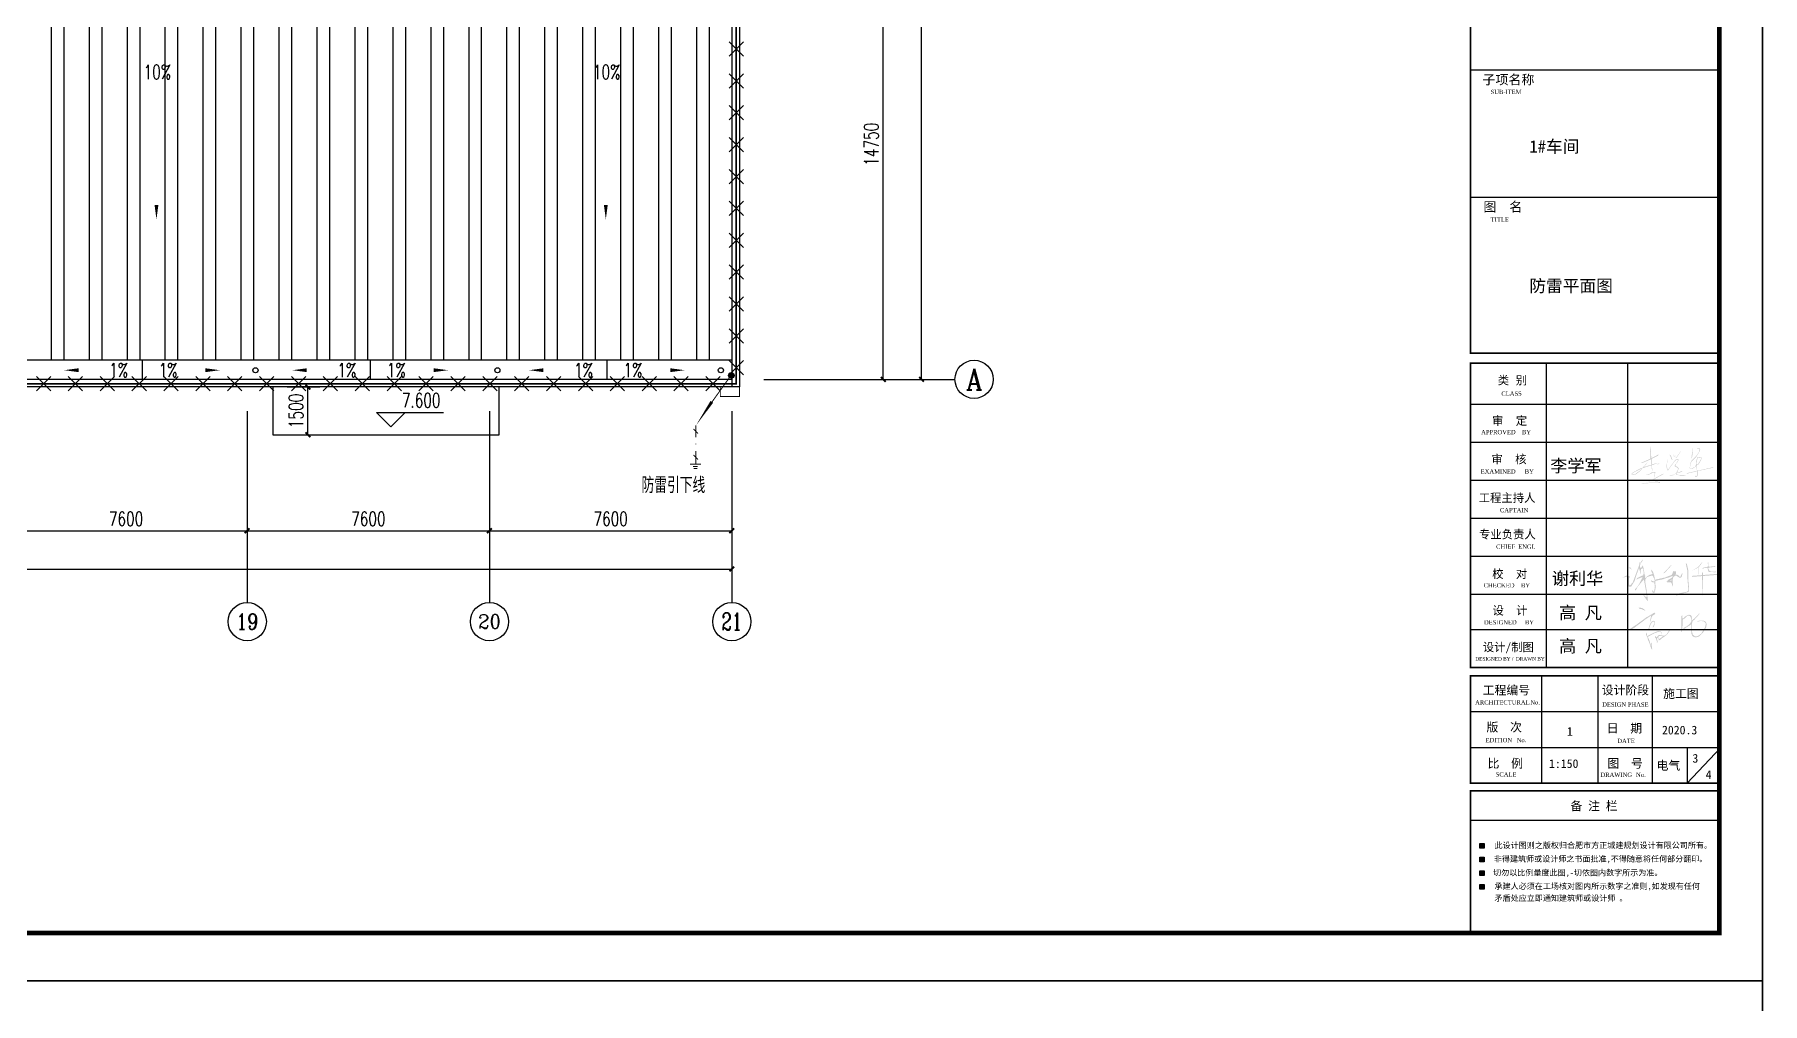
# Model space of a CAD drawing. Extents: x 54907 to 703237, y -798661 to -546661.
# Drawn here: x 201410 to 255607, y -736374 to -705978 of the extents above; entities that cross this region are included whole.
import ezdxf
from ezdxf.enums import TextEntityAlignment as Align

# ---------------------------------------------------------------- set-up
doc = ezdxf.new("R2010")
doc.units = 0
doc.header["$LTSCALE"] = 1000
doc.header["$MEASUREMENT"] = 0
for name, color, linetype in [('1', 140, 'Continuous'), ('AXIS', 3, 'Continuous'), ('AXIS_TEXT', 7, 'Continuous'), ('DIM_ELEV', 3, 'Continuous'), ('DIM_SYMB', 3, 'Continuous'), ('HATCH', 254, 'Continuous'), ('LGT1', 7, 'Continuous'), ('LWIRE', 4, 'Continuous'), ('PUB_DIM', 3, 'Continuous'), ('PUB_TEXT', 7, 'Continuous'), ('PUB_TITLE', 4, 'Continuous'), ('TEXT', 7, 'Continuous'), ('WIRE-避雷', 4, 'Continuous'), ('干线', 1, 'Continuous')]:
    doc.layers.add(name, color=color, linetype=linetype)
doc.layers.add('yichutu', color=7, linetype='Continuous', true_color=0xffffff, plot=False)
doc.styles.add('_HZTXT', font='txt.shx', dxfattribs={"width": 0.8, "bigfont": 'hztxt.shx'})
doc.styles.add('_TCH_AXIS', font='COMPLEX', dxfattribs={"bigfont": 'GBCBIG'})
doc.styles.add('_TCH_DIM', font='SIMPLEX', dxfattribs={"bigfont": 'GBCBIG'})
doc.styles.add('_TCH_DIM_T3', font='SIMPLEX', dxfattribs={"width": 0.705882, "bigfont": 'GBCBIG'})
doc.styles.add('COMPLEX', font='COMPLEX')
doc.styles.add('GHF', font='times.ttf')
doc.styles.add('STYLE1', font='simhei.ttf', dxfattribs={"width": 0.8})
doc.styles.add('仿宋', font='')
doc.styles.get('仿宋').set_extended_font_data('NSimSun')
doc.dimstyles.new('_TCH_ARCH&&150', dxfattribs={"dimtxt": 446.25, "dimasz": 150, "dimexe": 375, "dimexo": 450, "dimgap": 150, "dimtad": 1, "dimdec": 0, "dimzin": 0, "dimdsep": 46, "dimtxsty": '_TCH_DIM_T3', "dimblk": 'ARCHTICK', "dimcen": 0.09, "dimclrt": 7, "dimazin": 2, "dimtfac": 1, "dimtdec": 0, "dimtix": 1, "dimtmove": 2, "dimatfit": 3, "dimldrblk": 'ARCHTICK', "dimfxl": 0, "dimtolj": 1, "dimtzin": 0, "dimarcsym": 0})

# ---------------------------------------------------------------- blocks, each defined once
blk = doc.blocks.new('$TelecSys$00000009')
for p, q in [((-0.5, 0.5), (0.5, -0.5)), ((0.5, 0.5), (-0.5, -0.5))]:
    blk.add_line(p, q)
blk = doc.blocks.new('*X77')
at = {"color": 0, "linetype": 'Continuous'}
for p, q in [((192.59, 446.72), (193.87, 448.01)), ((192.65, 446.36), (194.23, 447.94)), ((192.69, 447.24), (193.35, 447.91)), ((192.79, 446.07), (194.52, 447.8)), ((192.98, 445.84), (194.75, 447.61)), ((193.23, 445.66), (194.93, 447.37)), ((193.53, 445.54), (195.05, 447.06)), ((193.92, 445.51), (195.08, 446.67)), ((194.61, 445.77), (194.82, 445.99))]:
    blk.add_line(p, q, dxfattribs=at)
blk = doc.blocks.new('YIN')
at = {"color": 1, "linetype": 'Continuous'}
blk.add_circle((0, 0.08), 0.875, dxfattribs=at)
at = {"layer": 'LGT1', "color": 1, "linetype": 'Continuous', "const_width": 0.3}
for points in [[(-0.46, -0.38), (-6.95, -9.43)], [(-11.17, -15.63), (-11.17, -15.63), (-11.17, -19.36)], [(-11.88, -16.7), (-10.51, -18.13)], [(-11.17, -21.31), (-11.17, -21.52)], [(-11.88, -24.88), (-10.51, -26.31)], [(-11.17, -23.58), (-11.17, -27.85)], [(-12.96, -27.73), (-9.54, -27.73)], [(-12.08, -28.45), (-10.56, -28.45)], [(-11.82, -29.1), (-10.68, -29.1)]]:
    blk.add_lwpolyline(points, dxfattribs=at)
at = {"layer": 'LGT1', "color": 1, "linetype": 'Continuous'}
blk.add_lwpolyline([(-6.14, -8.19, 1, 0, 0), (-11.11, -15.59, 0, 0, 0)], format="xyseb", dxfattribs=at)
at = {"color": 1, "linetype": 'Continuous', "xscale": 0.7, "yscale": 0.7, "zscale": 0.7}
blk.add_blockref('*X77', (-135.69, -312.65), dxfattribs=at)
blk = doc.blocks.new('A$C62AC0C75')
at = {"color": 1, "linetype": 'Continuous', "xscale": 100, "yscale": 100, "zscale": 100}
blk.add_blockref('YIN', (2770, 3677), dxfattribs=at)
at = {"color": 1, "linetype": 'Continuous', "style": '_HZTXT', "width": 0.8}
blk.add_text('防雷引下线', height=500, dxfattribs=at).set_placement((-50, -8))
blk = doc.blocks.new('A$C60276FF9')
at = {"layer": '干线', "color": 3}
blk.add_blockref('A$C62AC0C75', (0, 0), dxfattribs=at)
blk = doc.blocks.new('*U83')
at = {"layer": 'PUB_TEXT', "style": 'STYLE1'}
blk.add_text('备 注 栏', height=180, dxfattribs=at).set_placement((503976, -819747))
blk = doc.blocks.new('yct-1337-420-200550-63000-150-2010.0')
at = {"layer": 'yichutu', "color": 7, "true_color": 0xffffff}
blk.add_lwpolyline([(0, 0), (0, 63000), (200550, 63000), (200550, 0)], close=True, dxfattribs=at)
blk = doc.blocks.new('_ArchTick')
at = {"color": 0, "linetype": 'ByBlock', "const_width": 0.4}
blk.add_lwpolyline([(-0.5, -0.5), (0.5, 0.5)], dxfattribs=at)
blk = doc.blocks.new('*D243')
at = {"layer": 'Defpoints', "color": 0}
for p in [(208880, -717035), (209985, -717035), (208880, -718535)]:
    blk.add_point(p, dxfattribs=at)
at = {"layer": 'PUB_DIM', "color": 0, "lineweight": -2}
for p, q in [((209330, -717035), (210360, -717035)), ((209985, -718535), (209985, -717035)), ((209330, -718535), (210360, -718535))]:
    blk.add_line(p, q, dxfattribs=at)
at = {"layer": 'PUB_DIM', "color": 0, "lineweight": -2, "xscale": 150, "yscale": 150, "zscale": 150}
for p, rotation in [((209985, -717035), 90), ((209985, -718535), 270)]:
    blk.add_blockref('_ArchTick', p, dxfattribs=dict(at, rotation=rotation))
at = {"layer": 'PUB_DIM', "color": 7, "insert": (209612, -717785), "char_height": 446.2, "attachment_point": 5, "rotation": 90, "style": '_TCH_DIM_T3'}
blk.add_mtext('\\A1;1500', dxfattribs=at)
blk = doc.blocks.new('*D250')
at = {"layer": 'AXIS', "color": 0, "lineweight": -2}
for p, q in [((224730, -702045), (228405, -702045)), ((228030, -716795), (228030, -702045)), ((224730, -716795), (228405, -716795))]:
    blk.add_line(p, q, dxfattribs=at)
at = {"layer": 'Defpoints', "color": 0}
for p in [(224280, -702045), (228030, -702045), (224280, -716795)]:
    blk.add_point(p, dxfattribs=at)
at = {"layer": 'AXIS', "color": 0, "lineweight": -2, "xscale": 150, "yscale": 150, "zscale": 150}
for p, rotation in [((228030, -702045), 90), ((228030, -716795), 270)]:
    blk.add_blockref('_ArchTick', p, dxfattribs=dict(at, rotation=rotation))
at = {"layer": 'AXIS', "color": 7, "insert": (227657, -709420), "char_height": 446.2, "attachment_point": 5, "rotation": 90, "style": '_TCH_DIM_T3'}
blk.add_mtext('\\A1;14750', dxfattribs=at)
blk = doc.blocks.new('*D252')
at = {"layer": 'AXIS', "color": 0, "lineweight": -2}
for p, q in [((224730, -687295), (229605, -687295)), ((229230, -716795), (229230, -687295)), ((224730, -716795), (229605, -716795))]:
    blk.add_line(p, q, dxfattribs=at)
at = {"layer": 'Defpoints', "color": 0}
for p in [(224280, -687295), (229230, -687295), (224280, -716795)]:
    blk.add_point(p, dxfattribs=at)
at = {"layer": 'AXIS', "color": 0, "lineweight": -2, "xscale": 150, "yscale": 150, "zscale": 150}
for p, rotation in [((229230, -687295), 90), ((229230, -716795), 270)]:
    blk.add_blockref('_ArchTick', p, dxfattribs=dict(at, rotation=rotation))
at = {"layer": 'AXIS', "color": 7, "insert": (228857, -702045), "char_height": 446.2, "attachment_point": 5, "rotation": 90, "style": '_TCH_DIM_T3'}
blk.add_mtext('\\A1;29500', dxfattribs=at)
blk = doc.blocks.new('*D294')
at = {"layer": 'AXIS', "color": 0, "lineweight": -2}
for p, q in [((200480, -718245), (200480, -721920)), ((208080, -718245), (208080, -721920)), ((200480, -721545), (208080, -721545))]:
    blk.add_line(p, q, dxfattribs=at)
at = {"layer": 'Defpoints', "color": 0}
for p in [(200480, -717795), (208080, -717795), (208080, -721545)]:
    blk.add_point(p, dxfattribs=at)
at = {"layer": 'AXIS', "color": 0, "lineweight": -2, "xscale": 150, "yscale": 150, "zscale": 150, "rotation": 180}
blk.add_blockref('_ArchTick', (200480, -721545), dxfattribs=at)
at = {"layer": 'AXIS', "color": 0, "lineweight": -2, "xscale": 150, "yscale": 150, "zscale": 150}
blk.add_blockref('_ArchTick', (208080, -721545), dxfattribs=at)
at = {"layer": 'AXIS', "color": 7, "insert": (204280, -721172), "char_height": 446.2, "attachment_point": 5, "style": '_TCH_DIM_T3'}
blk.add_mtext('\\A1;7600', dxfattribs=at)
blk = doc.blocks.new('*D295')
at = {"layer": 'AXIS', "color": 0, "lineweight": -2}
for p, q in [((208080, -718245), (208080, -721920)), ((215680, -718245), (215680, -721920)), ((208080, -721545), (215680, -721545))]:
    blk.add_line(p, q, dxfattribs=at)
at = {"layer": 'Defpoints', "color": 0}
for p in [(208080, -717795), (215680, -717795), (215680, -721545)]:
    blk.add_point(p, dxfattribs=at)
at = {"layer": 'AXIS', "color": 0, "lineweight": -2, "xscale": 150, "yscale": 150, "zscale": 150, "rotation": 180}
blk.add_blockref('_ArchTick', (208080, -721545), dxfattribs=at)
at = {"layer": 'AXIS', "color": 0, "lineweight": -2, "xscale": 150, "yscale": 150, "zscale": 150}
blk.add_blockref('_ArchTick', (215680, -721545), dxfattribs=at)
at = {"layer": 'AXIS', "color": 7, "insert": (211880, -721172), "char_height": 446.2, "attachment_point": 5, "style": '_TCH_DIM_T3'}
blk.add_mtext('\\A1;7600', dxfattribs=at)
blk = doc.blocks.new('*D296')
at = {"layer": 'AXIS', "color": 0, "lineweight": -2}
for p, q in [((215680, -718245), (215680, -721920)), ((223280, -718245), (223280, -721920)), ((215680, -721545), (223280, -721545))]:
    blk.add_line(p, q, dxfattribs=at)
at = {"layer": 'Defpoints', "color": 0}
for p in [(215680, -717795), (223280, -717795), (223280, -721545)]:
    blk.add_point(p, dxfattribs=at)
at = {"layer": 'AXIS', "color": 0, "lineweight": -2, "xscale": 150, "yscale": 150, "zscale": 150, "rotation": 180}
blk.add_blockref('_ArchTick', (215680, -721545), dxfattribs=at)
at = {"layer": 'AXIS', "color": 0, "lineweight": -2, "xscale": 150, "yscale": 150, "zscale": 150}
blk.add_blockref('_ArchTick', (223280, -721545), dxfattribs=at)
at = {"layer": 'AXIS', "color": 7, "insert": (219480, -721172), "char_height": 446.2, "attachment_point": 5, "style": '_TCH_DIM_T3'}
blk.add_mtext('\\A1;7600', dxfattribs=at)
blk = doc.blocks.new('*D297')
at = {"layer": 'AXIS', "color": 0, "lineweight": -2}
for p, q in [((71280, -718245), (71280, -723120)), ((223280, -718245), (223280, -723120)), ((71280, -722745), (223280, -722745))]:
    blk.add_line(p, q, dxfattribs=at)
at = {"layer": 'Defpoints', "color": 0}
for p in [(71280, -717795), (223280, -717795), (223280, -722745)]:
    blk.add_point(p, dxfattribs=at)
at = {"layer": 'AXIS', "color": 0, "lineweight": -2, "xscale": 150, "yscale": 150, "zscale": 150, "rotation": 180}
blk.add_blockref('_ArchTick', (71280, -722745), dxfattribs=at)
at = {"layer": 'AXIS', "color": 0, "lineweight": -2, "xscale": 150, "yscale": 150, "zscale": 150}
blk.add_blockref('_ArchTick', (223280, -722745), dxfattribs=at)
at = {"layer": 'AXIS', "color": 7, "insert": (147280, -722372), "char_height": 446.2, "attachment_point": 5, "style": '_TCH_DIM_T3'}
blk.add_mtext('\\A1;152000', dxfattribs=at)
blk = doc.blocks.new('_AXISO')
blk.add_circle((0, 0), 0.5)
at = {"layer": 'AXIS_TEXT', "style": 'COMPLEX', "width": 1.041667}
blk.add_attdef('A', text='', height=0.56, dxfattribs=at).set_placement((-0.25, -0.28), (0.25, -0.28), align=Align.FIT)

msp = doc.modelspace()

# ---------------------------------------------------------------- hatches: boundary and pattern name
h = msp.add_hatch()
h.set_pattern_fill('ANSI32', color=146, scale=250, angle=45, style=0)
h.set_pattern_definition([(90, (-155248.3, -610043.7), (-1190.625, 1e-13), []), (90, (-154851.4, -609646.8), (-1190.625, 1e-13), [])])
h.paths.add_polyline_path([(215680.3, -716194.7), (223280.3, -716194.7), (223280.3, -702144.7), (215680.3, -702144.7)])
h.paths.add_polyline_path([(208080.3, -716194.7), (215680.3, -716194.7), (215680.3, -702144.7), (208080.3, -702144.7)])
h.paths.add_polyline_path([(200480.3, -716194.7), (208080.3, -716194.7), (208080.3, -702144.7), (200480.3, -702144.7)])
h.paths.add_polyline_path([(170080.3, -716194.7), (177680.3, -716194.7), (177680.3, -702144.7), (170080.3, -702144.7)])
h.paths.add_polyline_path([(162480.3, -716194.7), (170080.3, -716194.7), (170080.3, -702144.7), (162480.3, -702144.7)])
h.paths.add_polyline_path([(154880.3, -716194.7), (162480.3, -716194.7), (162480.3, -702144.7), (154880.3, -702144.7)])
h.paths.add_polyline_path([(147280.3, -716194.7), (154880.3, -716194.7), (154880.3, -702144.7), (147280.3, -702144.7)])
h.paths.add_polyline_path([(139680.3, -716194.7), (147280.3, -716194.7), (147280.3, -702144.7), (139680.3, -702144.7)])
h.paths.add_polyline_path([(132080.3, -716194.7), (139680.3, -716194.7), (139680.3, -702144.7), (132080.3, -702144.7)])
h.paths.add_polyline_path([(124480.3, -716194.7), (132080.3, -716194.7), (132080.3, -702144.7), (124480.3, -702144.7)])
h.paths.add_polyline_path([(116880.3, -716194.7), (124480.3, -716194.7), (124480.3, -702144.7), (116880.3, -702144.7)])
h.paths.add_polyline_path([(109280.3, -716194.7), (116880.3, -716194.7), (116880.3, -702144.7), (109280.3, -702144.7)])
h.paths.add_polyline_path([(101680.3, -716194.7), (109280.3, -716194.7), (109280.3, -702144.7), (101680.3, -702144.7)])
h.paths.add_polyline_path([(94080.3, -716194.7), (101680.3, -716194.7), (101680.3, -702144.7), (94080.3, -702144.7)])
h.paths.add_polyline_path([(86480.3, -716194.7), (94080.3, -716194.7), (94080.3, -702144.7), (86480.3, -702144.7)])
h.paths.add_polyline_path([(78880.3, -716194.7), (86480.3, -716194.7), (86480.3, -702144.7), (78880.3, -702144.7)])
h.paths.add_polyline_path([(185160.3, -716194.7), (185160.3, -702144.7), (177680.3, -702144.7), (177680.3, -716194.7)])
h.paths.add_polyline_path([(185400.3, -716194.7), (185400.3, -702184.7), (192880.3, -702184.7), (192880.3, -702144.7), (185280.3, -702144.7), (185280.3, -716194.7)])
h.paths.add_polyline_path([(192880.3, -702184.7), (200360.3, -702184.7), (200360.3, -716194.7), (200480.3, -716194.7), (200480.3, -702144.7), (192880.3, -702144.7)])
for points in [[(246738.2, -731497.8), (246882.3, -731497.8), (246882.3, -731353.8), (246738.2, -731353.8)], [(246738.2, -731926.7), (246882.3, -731926.7), (246882.3, -731782.8), (246738.2, -731782.8)], [(246738.2, -732355.7), (246882.3, -732355.7), (246882.3, -732211.7), (246738.2, -732211.7)], [(246738.2, -732784.6), (246882.3, -732784.6), (246882.3, -732640.7), (246738.2, -732640.7)]]:
    msp.add_hatch(color=256).paths.add_polyline_path(points)
at = {"layer": 'HATCH'}
h = msp.add_hatch(color=256, dxfattribs=at)
h.paths.add_polyline_path([(253188.2, -719816.7), (253183.9, -719819.7), (252950, -719815.7), (252867.3, -719813.2), (252753.4, -719809.4), (252731.8, -719806.5), (252752.3, -719798.5), (252907.1, -719755.3), (252910.5, -719784.3), (252929.3, -719796.3), (253049, -719802.7), (253100.7, -719804.3), (253132.7, -719807.4), (253150.6, -719807.1), (253165.3, -719810.2), (253184.3, -719812.5)], flags=16)
h.paths.add_polyline_path([(253564.9, -719465.6), (253549.9, -719474.7), (253541.8, -719455.6), (253557.9, -719317.4), (253572.9, -719264.3), (253602, -719244.3), (253638.1, -719249.3), (253681.2, -719262.3), (253679.2, -719300.4), (253637.1, -719373.5), (253590, -719442.6)], flags=16)
h.paths.add_polyline_path([(253590.3, -718961.5), (253563.5, -718962), (253553.1, -718973.6), (253549.4, -718971.1), (253553.7, -718953.4), (253567.1, -718944.8), (253592.2, -718947.3), (253639.3, -718958.9), (253653.4, -718987), (253653.4, -719005.4), (253647.3, -719035.3), (253635.1, -719058.6), (253512.5, -719251.1), (253432.2, -719323), (253393.9, -719362.5), (253367.5, -719399.6), (253356.7, -719443.9), (253345.9, -719484.7), (253338.7, -719535), (253333.9, -719578.1), (253345.9, -719587.7), (253399.9, -719581.7), (253449, -719562.5), (253487.4, -719541), (253512.5, -719501.4), (253523.3, -719465.5), (253535.3, -719428.4), (253537.7, -719387.7), (253537.7, -719339.7), (253552.1, -719275.1), (253573.7, -719236.7), (253618, -719227.2), (253701.9, -719251.1), (253694, -719279), (253674.3, -719343.3), (253630, -719418.8), (253597.6, -719463.1), (253552.1, -719489.5), (253556.9, -719629.6), (253566.5, -719663.1), (254063.8, -719548.8), (254042, -719570.6), (253571.8, -719673.3), (253575.4, -719716.7), (253575.4, -719750.6), (253575.4, -719791.6), (253565.7, -719825.5), (253547.6, -719854.5), (253484.7, -719844.8), (253506.5, -719819.4), (253521.5, -719832.3), (253553.6, -719813.4), (253552.4, -719733.7), (253557.2, -719678.1), (253218.8, -719759), (253235.7, -719739.7), (253360.2, -719709.5), (253501.6, -719675.7), (253554.8, -719661.2), (253547.6, -719616.5), (253536.5, -719548.1), (253541.5, -719506.6), (253528.2, -719496.9), (253519.3, -719521), (253467.3, -719566.8), (253413.7, -719592.4), (253385.7, -719598.6), (253342.2, -719597.9), (253327.5, -719586.2), (253328.2, -719549.7), (253343.8, -719437.2), (253364, -719374.3), (253389.6, -719335.5), (253505.6, -719227.4), (253549, -719169.3), (253600.2, -719094.5), (253624.8, -719043.3), (253632.7, -719006.8), (253629.8, -718989.1), (253611, -718969.4)])
h.paths.add_polyline_path([(253426.6, -718973.4), (253412, -718948.8), (253417.1, -719012.4), (253412, -719086.2), (253391.6, -719159.9), (253386.6, -719208.3), (253373.8, -719276.9), (253373.8, -719292.2), (253401.8, -719218.4), (253424.7, -719096.4)], flags=17)
h.paths.add_polyline_path([(252201.1, -719927.8), (252192.5, -719933.7), (251962.9, -720049.5), (252066.2, -720038.9), (252129.4, -720040.2), (252284.6, -720040.2), (252355.7, -720035), (252380.7, -720035), (252339.3, -720021.2), (252293.2, -720011.3), (252247.8, -719997.5), (252224.8, -719979.8), (252209.6, -719955.4)], flags=16)
h.paths.add_polyline_path([(252029.7, -719782.2), (251958.7, -719781.1), (252076.6, -719758.7), (252119.7, -719723.2), (252156.4, -719708.1), (252210.9, -719697.9), (252247.6, -719699.2), (252246.4, -719735.9), (252228.6, -719785.3), (252221, -719829.6), (252208.4, -719880.2), (252209.6, -719908.1), (252499.7, -719749.8), (252502.2, -719768.8), (252214.7, -719923.3), (252214.5, -719938.4), (252228.3, -719977.4), (252273.9, -719994.5), (252335.7, -720011.6), (252374.8, -720011.6), (252394.3, -720021.3), (252397.6, -720029.5), (252397.6, -720043.3), (252286.1, -720049.8), (252209.6, -720051.4), (252120.1, -720051.4), (252043.6, -720049.8), (251990.7, -720056.3), (251919, -720059.5), (251836, -720068.5), (251815.7, -720068.5), (251815.7, -720057.9), (251870.2, -720052.2), (251912.5, -720050.6), (251956.5, -720045.7), (252015.9, -720018.9), (252200.6, -719915.6), (252204.7, -719832.7), (252224.2, -719768.4), (252224.2, -719727.7), (252203.1, -719713.9), (252177.8, -719722), (252141.2, -719736.7), (252112.7, -719757), (252067.2, -719774.1)])
h.paths.add_polyline_path([(252333.1, -719420.9), (252319.9, -719422.7), (252189.8, -719470.8), (251967.6, -719540.1), (251779.4, -719609.4), (251603.9, -719698.5), (251504.9, -719764.9), (251553, -719781.9), (251629.4, -719759.3), (251697.3, -719704.1), (251745.4, -719671.6), (251811.9, -719605.1), (251988.8, -719410), (251993.8, -719414.6), (251928, -719496.1), (251827.5, -719606.6), (251796.4, -719646.2), (251708.6, -719722.5), (251628, -719779.1), (251564.3, -719793.2), (251524.7, -719789), (251497.8, -719769.2), (251516.2, -719733.8), (251695.9, -719630.6), (251823.3, -719572.6), (251896.8, -719545.8), (252181.4, -719452.3), (252281.9, -719425), (252325.6, -719415), (252347.5, -719415), (252371.1, -719420.2), (252372.6, -719426.7), (252334.6, -719459.9), (252321.8, -719473.3), (252303.7, -719486.2), (252316.8, -719470.4), (252348.6, -719441.2), (252362.4, -719426.4)])
h.paths.add_polyline_path([(251835.9, -719420.2), (251785.7, -719420.7), (252094.4, -719283.6), (252077.2, -718857.6), (252104.2, -719019.2), (252121.3, -719268.9), (252356.5, -719146.5), (252329.6, -719188.1), (252131.1, -719288.5), (252153.2, -719689.9), (252133.6, -719587.1), (252118.9, -719418.2), (252104.2, -719305.6)])
h.paths.add_polyline_path([(252628.1, -719350.7), (252657.6, -719289.1), (252613.9, -719356), (252609.8, -719425.7), (252596.1, -719514.6), (252607, -719589.7), (252633, -719655.3), (252663.1, -719640.3), (252680.9, -719606.1), (252708.2, -719559.7), (252782.1, -719464), (252860, -719358.8), (252892.9, -719328.7), (252927.1, -719313.7), (252957.2, -719315), (252951.7, -719354.7), (252924.3, -719394.3), (252897, -719436.7), (252869.6, -719474.9), (252850.5, -719514.6), (252861.4, -719531), (252927.1, -719558.3), (252954.4, -719587), (252955.8, -719623.9), (252938, -719655.3), (252923, -719690.9), (252901.1, -719741.4), (252884.7, -719753.7), (252693.2, -719812.5), (253191.8, -719829), (253193.1, -719806.8), (253152.5, -719800.2), (253092.6, -719796.1), (252990, -719793.4), (252944.8, -719787.9), (252929.4, -719786), (252917.5, -719746.9), (252947.6, -719726.4), (252979, -719726.4), (253052.9, -719703.2), (253085.7, -719686.8), (253092.6, -719663.5), (253062.5, -719677.2), (253052.6, -719681.7), (253021.4, -719697.7), (252988.6, -719703.2), (252957.2, -719714.1), (252927.1, -719720.9), (252966.7, -719630.7), (252979, -719581.5), (252961.3, -719559.7), (252927.1, -719533.7), (252873.7, -719513.2), (252900, -719444.8), (252957.2, -719373.8), (252969.5, -719331.4), (252969.5, -719295.9), (252931.2, -719295.9), (252872.4, -719320.5), (252793, -719428.5), (252716.4, -719526.9), (252677, -719589), (252652.4, -719625.8), (252638.3, -719632), (252630.6, -719614.4), (252611.1, -719537.2), (252611.9, -719450.2), (252623.4, -719380)])
h.paths.add_polyline_path([(253031.4, -719072.2), (253035.8, -719023.3), (253003.2, -719108), (252960.8, -719167.7), (252910.8, -719228.6), (252868.4, -719269.8), (252915.1, -719244.9), (252979.3, -719162.3)])
h.paths.add_polyline_path([(252823.8, -719207.9), (252816.4, -719160.6), (252827.1, -719181.9), (252832.8, -719193.1), (252843.4, -719199.2), (252861.9, -719191.6), (252878.2, -719186.2), (252873.8, -719210.1), (252853.2, -719210.1)])
h.paths.add_polyline_path([(252738.5, -719192.7), (252687.8, -719150.3), (252743.6, -719268.5), (252774.1, -719329.6), (252777.4, -719304.3)])
h = msp.add_hatch(color=256, dxfattribs=at)
h.paths.add_polyline_path([(252751.9, -723126.8), (252754.6, -723066.8), (252710.6, -723108.2)], flags=16)
h.paths.add_polyline_path([(253732, -722837.6), (253712.7, -722864.7), (253712.2, -722936), (253399, -722960.8), (253393.2, -722991.6), (253477.9, -722985.8), (253655.1, -722971.1), (253711.9, -722966.6), (253706.9, -723632.1), (253718.5, -723555.1), (253731.9, -723245.5), (253737.7, -723060.8), (253739.8, -722964.4), (253859, -722955.1), (254226.6, -722926.2), (254222.7, -722895.4), (253739.4, -722933.8), (253739, -722896.1), (253739, -722863.4)])
h.paths.add_polyline_path([(253711, -722736.7), (253742.7, -722708.8), (253846.4, -722683.3), (253894.1, -722666.3), (253894.1, -722577.9), (253890.7, -722547.3), (253909.4, -722525.2), (253909.4, -722557.5), (253911.1, -722635.7), (253921.3, -722676.5), (254135.7, -722649.3), (254127.1, -722674.8), (253917.9, -722702), (253909.4, -722725.8), (253929.8, -722780.2), (253984.2, -722826.1), (254040.4, -722826.1), (254137.4, -722822.7), (254154.4, -722831.2), (254127.1, -722851.6), (254055.7, -722843.1), (254003, -722836.3), (253924.7, -722836.3), (253900.9, -722785.3), (253880.5, -722707.1), (253857.3, -722706.9), (253770.5, -722718.3), (253747.8, -722729.7)])
h.paths.add_polyline_path([(253697.5, -722575.3), (253721.4, -722520.1), (253587, -722681.5), (253481.9, -722745.4), (253416.8, -722784.9), (253584.8, -722701), (253593.5, -722803.8), (253592.4, -722880.7), (253591.9, -722919.7), (253605.4, -722910), (253598.9, -722699.9)])
h.paths.add_polyline_path([(253231.4, -722578.8), (253199.6, -722560.4), (253245.3, -722774.7), (253256.7, -723087.1), (253279.5, -723347), (253279.5, -723424.6), (253227, -723461.1), (253094.7, -723488.4), (252955.5, -723520.3), (252921.3, -723536.3), (252896.2, -723581.9), (252957.8, -723563.7), (253110.7, -723511.2), (253295.5, -723463.3), (253304.6, -723337.9), (253281.8, -723098.5), (253279.5, -722774.7), (253254.9, -722663.8)])
h.paths.add_polyline_path([(252745.8, -722639.4), (252745.8, -722618.5), (252495.3, -722880.4), (252545.4, -722861.8), (252694.5, -722696.5)], flags=17)
h.paths.add_polyline_path([(251360.6, -722985.9), (251208.9, -723014.1), (251280.6, -722986), (251336.8, -722952.3), (251397.2, -722957.9), (251443.6, -722983.2), (251419.7, -723045), (251416.9, -723094.1), (251416.9, -723150.3), (251416.9, -723210.6), (251435.1, -723256.9), (251466, -723249.9), (251541.9, -723158.7), (251745.6, -722609.8), (251734.4, -722542.4), (251737.2, -722505.9), (251744.2, -722549.4), (251752.6, -722583.1), (251843.9, -722451.1), (251848.2, -722475), (251825.7, -722519.9), (251776.5, -722573.3), (251769.5, -722632.2), (251770.9, -722702.4), (251797.6, -722709.4), (251836.9, -722657.5), (251856.6, -722626.6), (251874.9, -722710.8), (251894.5, -722814.7), (251905.8, -722886.3), (251911.4, -722931.2), (251933.9, -722956.5), (251917, -723004.2), (251932.5, -723028.1), (251974.6, -722987.4), (252074.3, -722924.2), (252130.5, -722914.4), (252161.5, -722897.6), (252117.9, -722804.9), (252117.9, -722755.8), (252165.7, -722816.1), (252217.6, -722963.5), (252223.3, -723025.3), (252237.3, -723080.1), (252555.2, -723009.5), (252760.2, -722930), (252792.1, -722864.6), (252809.7, -722811.6), (252894.6, -722818.7), (252894.6, -722905.2), (252857.5, -722912.3), (252938.8, -722926.4), (252993.6, -722965.3), (253023.6, -723004.2), (253094.3, -722855.8), (253094.3, -722915.8), (253080.2, -722970.6), (253051.9, -723016.5), (252991.8, -723013), (252949.4, -722983), (252910.5, -722956.5), (252869.8, -722956.5), (252818.6, -722991.8), (252797.4, -723034.2), (252792.1, -723108.4), (252795.6, -723194.9), (252797.4, -723239.2), (252800.9, -723304.5), (252770.8, -723228.5), (252763.8, -723203.8), (252732, -723161.4), (252666.6, -723163.1), (252633, -723163.1), (252587, -723152.5), (252613.5, -723133.1), (252664.8, -723073.1), (252712.5, -723048.3), (252765.5, -723020.1), (252809.7, -722970.6), (252754.9, -722970.6), (252684.2, -723007.7), (252571.1, -723034.2), (252482.7, -723069.5), (252355.4, -723092.5), (252293.6, -723108.4), (252249.4, -723119), (252242.3, -723177.3), (252242.3, -723221.4), (252260, -723267.4), (252260, -723300.9), (252249.4, -723369.8), (252239.6, -723433), (252214, -723498.8), (252155.9, -723476.1), (252159.2, -723392.8), (252180.4, -723445.8), (252210.5, -723458.1), (252231.7, -723302.7), (252226.4, -723239.1), (252217.5, -723202), (252215.8, -723161.4), (252184, -723161.4), (252153.9, -723157.8), (252141.5, -723150.8), (252123.1, -723140.2), (252116.8, -723117.2), (252122.1, -723089), (252146.8, -723119), (252173.4, -723126.1), (252217.5, -723133.1), (252228.2, -723117.2), (252221.1, -723080.1), (252208.7, -723051.9), (252192.5, -723014.9), (252169.8, -722961.8), (252146.8, -722951.2), (252077.9, -722965.3), (252021.3, -722986.5), (251978.9, -723004.2), (251952.4, -723046.6), (251934.2, -723075.6), (251930.3, -723147.6), (251973.1, -723404.1), (252017.8, -723757), (251975.2, -723714.4), (251847.3, -723526.1), (251952.8, -723631.5), (251981.9, -723595.6), (251896.7, -723122.6), (251878.8, -723077.8), (251802.5, -723169.7), (251686.2, -723309.8), (251649.9, -723389.4), (251609.6, -723420.8), (251605.1, -723375.9), (251672.4, -723313.1), (251750.9, -723196.6), (251818.2, -723057.6), (251856.3, -723017.2), (251827.2, -723006), (251741.9, -723035.2), (251665.6, -723071), (251652.2, -723077.8), (251676.9, -723032.9), (251762.1, -722988.1), (251818.9, -722958.2), (251867.5, -722943.3), (251885.5, -722862.6), (251869.8, -722793.1), (251863.1, -722750.5), (251845.1, -722721.3), (251795.8, -722752.7), (251784.5, -722817.7), (251795.8, -722882.7), (251777.8, -722898.4), (251773.3, -722860.3), (251759.9, -722802), (251744.2, -722741.5), (251730.7, -722723.6), (251661.2, -722918.6), (251596.1, -723122.6), (251519.8, -723248.1), (251490.7, -723297.5), (251398.7, -723293), (251389.7, -723221.2), (251394.2, -723113.6), (251385.2, -723010.5)])
h.paths.add_polyline_path([(251511, -722762.8), (251457.6, -722731.9), (251407, -722703.8), (251457.6, -722694)], flags=17)
h = msp.add_hatch(color=256, dxfattribs=at)
h.paths.add_polyline_path([(253151.2, -724270.7), (253142.4, -724278.3), (253119.9, -724290), (253101.9, -724291.8), (253091.1, -724274.7), (253091.1, -724236.1), (253096.5, -724210), (253085.7, -724193), (253062.3, -724232.5), (253058.7, -724266.6), (253061.4, -724307.1), (253062.3, -724365.5), (253062.3, -724416.7), (253058.1, -724504.8), (253062.3, -724619.1), (253059.5, -724678.3), (253055.2, -724720.6), (253076.6, -724722.7), (253079.2, -724675.5), (253096.2, -724565.5), (253100.4, -724513.3), (253100.4, -724458.3), (253103.2, -724370.8), (253104.6, -724334.2), (253123, -724315.8), (253172.4, -724293.3), (253209.1, -724252.4), (253244.3, -724218.5), (253293.7, -724205.8), (253341.7, -724225.6), (253368.5, -724291.9), (253372.8, -724359.6), (253372.8, -724394.8), (253334.7, -724452.6), (253300.8, -724490.7), (253228.8, -724542.9), (253147, -724586.6), (253121.6, -724619.1), (253149.8, -724626.1), (253204.8, -724588), (253264.1, -724551.4), (253331.9, -724510.5), (253375.6, -724473.8), (253381.2, -724545.7), (253377, -724647.3), (253374.2, -724703.7), (253379.8, -724774.2), (253401, -724836.3), (253439.1, -724868.7), (253502.6, -724891.3), (253615.5, -724865.9), (253673.4, -724809.5), (253722.8, -724757.3), (253753.9, -724722), (253801.8, -724645.9), (253841.4, -724576.8), (253854.1, -724504.8), (253851.2, -724444.2), (253816, -724384.9), (253755.3, -724363.8), (253710.1, -724361), (253615.5, -724366.6), (253571.8, -724387.8), (253552, -724408.9), (253607.1, -724386.4), (253684.7, -724375.1), (253779.3, -724392), (253824.4, -724439.9), (253825.8, -724499.2), (253800.4, -724583.8), (253753.9, -724664.2), (253712.9, -724727.7), (253691.8, -724765.7), (253642.4, -724806.6), (253580.3, -724846.1), (253537.9, -724861.6), (253480, -724851.8), (253423.6, -724801), (253398.2, -724723.4), (253394, -724637.4), (253401, -724521.7), (253396.8, -724466.7), (253401, -724437.1), (253412.3, -724401.9), (253423.2, -724367.9), (253474.4, -724338.4), (253509.7, -724284.8), (253567.6, -724236.9), (253626.8, -724155.1), (253629.7, -724118.4), (253611.3, -724148), (253577.4, -724196), (253528, -724236.9), (253498.4, -724270.7), (253465.9, -724301.7), (253434.9, -724321.5), (253410.9, -724341.2), (253388.3, -724359.6), (253388.3, -724328.5), (253392.5, -724282), (253389.7, -724238.3), (253368.5, -724200.2), (253338.9, -724183.3), (253289.5, -724181.8), (253244.3, -724201.6), (253196.4, -724228.4), (253168.7, -724243.8)])
h.paths.add_polyline_path([(252394.7, -724702.7), (252377.5, -724706.5), (252322.2, -724723.5), (252217.3, -724761.7), (252086.1, -724830.8), (252007.5, -724876.4), (252033, -724920.4), (252069.9, -725011), (252084, -725059.2), (252103.9, -725128.6), (252112.4, -725161.2), (252123.7, -725190.9), (252123.7, -725172.5), (252122.3, -725138.5), (252125.1, -725114.4), (252125.1, -725083.3), (252128, -725060.6), (252142.1, -725061), (252142.1, -725078.7), (252137.7, -725155.8), (252137.7, -725211), (252148.7, -725248.5), (252159.8, -725277.1), (252128.9, -725257.3), (252095.8, -725182.3), (252069.3, -725087.5), (252020.7, -724977.3), (251989.9, -724873.6), (251952.3, -724796.5), (251952.3, -724734.7), (251976.6, -724765.6), (251996.5, -724862.6), (252024.5, -724834), (252078.4, -724802.8), (252142.1, -724773), (252204.5, -724744.7), (252285.3, -724709.3), (252337.8, -724695.1), (252381.7, -724688.1), (252394.5, -724691), (252406.9, -724696.7), (252426.1, -724713.5), (252436.9, -724734.5), (252446.8, -724761), (252460.4, -724791.4), (252458.7, -724798.8), (252452.8, -724797.5), (252448.6, -724785.1), (252435.2, -724761.6), (252421.8, -724739.9), (252412.4, -724721.5), (252404.1, -724708.8)])
h.paths.add_polyline_path([(252339.7, -724868.8), (252332.3, -724888.9), (252352.3, -724904.7), (252359.7, -724922.7), (252360.8, -724943.8), (252402, -724916.4), (252451.7, -724886.8), (252476, -724865.7), (252462.3, -724844.5), (252423.1, -724842.4), (252379.8, -724842.4)], flags=16)
h.paths.add_polyline_path([(252320.6, -724853), (252291.2, -724887.4), (252258.3, -724867.7), (252243.5, -724843), (252230.4, -724831.5), (252236.9, -724889), (252266.5, -724928.5), (252284.6, -724986), (252296.2, -725025.5), (252292.9, -725068.2), (252317.5, -725046.9), (252317.5, -724999.2), (252304.4, -724959.7), (252302.7, -724918.6), (252320.8, -724897.3), (252347.2, -724926.8), (252352.1, -724982.7), (252362, -724982.7), (252411.3, -724956.4), (252464, -724912.1), (252491.9, -724890.7), (252546.2, -724854.5), (252597.2, -724816.7), (252633.4, -724777.2), (252661.4, -724737.8), (252679.5, -724709.8), (252695.9, -724660.5), (252684.4, -724639.2), (252673.6, -724673.4), (252646.2, -724723.1), (252606, -724786.4), (252554.2, -724823.4), (252534.2, -724837.7), (252483.4, -724838.2), (252465.4, -724829.7), (252417.9, -724823.4), (252367.1, -724815), (252352.3, -724815)])
h.paths.add_polyline_path([(252042.2, -724591), (252024.8, -724636.7), (252034.4, -724645.2), (252059.9, -724627.5), (252058.8, -724583.2), (252097.6, -724490.3), (252128.6, -724439.4), (252170.7, -724396.2), (252208.3, -724391.8), (252222.7, -724428.3), (252208.3, -724471.5), (252190.6, -724512.4), (252171.8, -724542.3), (252159.6, -724571.1), (252171.8, -724576.6), (252190.6, -724560), (252210.5, -724517.9), (252227.1, -724467), (252237.1, -724423.9), (252231.6, -724396.2), (252221.6, -724371.8), (252189.5, -724370.7), (252161.8, -724379.6), (252138.5, -724387.3), (252077.6, -724472.6), (252074.3, -724492.5), (252059.9, -724520.2), (252046.6, -724557.8)], flags=17)
h.paths.add_polyline_path([(251421.8, -724660.9), (251382.9, -724632.7), (251457.5, -724619.9), (251649.5, -724494.1), (251967.2, -724259.7), (252073.9, -724202.2), (252180.5, -724134), (252214.6, -724112.7), (252244.5, -724140.4), (252216.8, -724178.7), (252159.2, -724208.6), (252129.3, -724259.7), (252116.5, -724310.9), (252103.7, -724376.9), (252093.1, -724406.8), (252093.1, -724370.5), (252093.1, -724325.8), (252097.3, -724278.9), (252112.3, -724242.7), (252108, -724208.6), (252067.5, -724238.4), (251933.1, -724325.8), (251820.1, -724415.3), (251664.4, -724528.2), (251585.5, -724590), (251500.2, -724643.3)])
h.paths.add_polyline_path([(251777.4, -723957.1), (251728.4, -723961.4), (251751.8, -723993.3), (251807.3, -723999.7), (251911.8, -724046.6), (251935.5, -724057.2), (251903.3, -724010.4), (251835, -723972)])

# ---------------------------------------------------------------- linework, layer by layer
for p, q in [((223280.3, -687054.7), (223280.3, -717034.7)), ((223520.3, -687054.7), (223520.3, -717034.7)), ((223280.3, -716194.7), (200600.3, -716194.7)), ((204781.2, -716194.7), (204781.2, -716794.7)), ((211940.3, -716194.7), (211940.3, -716794.7)), ((219362.8, -716194.7), (219362.8, -716794.7)), ((223280.3, -716794.7), (200600.3, -716794.7)), ((223520.3, -717034.7), (71049, -717034.7))]:
    msp.add_line(p, q)
msp.add_lwpolyline([(208880.3, -717034.7), (208880.3, -718534.7), (215980.3, -718534.7), (215980.3, -717034.7)])
at = {"const_width": 30}
msp.add_lwpolyline([(223520.3, -717034.7), (223520.3, -717334.7), (222920.3, -717334.7), (222920.3, -717034.7)], dxfattribs=at)
for points in [[(246738.2, -731353.8), (246882.3, -731353.8), (246882.3, -731497.8), (246738.2, -731497.8)], [(246738.2, -731782.8), (246882.3, -731782.8), (246882.3, -731926.7), (246738.2, -731926.7)], [(246738.2, -732211.7), (246882.3, -732211.7), (246882.3, -732355.7), (246738.2, -732355.7)], [(246738.2, -732640.7), (246882.3, -732640.7), (246882.3, -732784.6), (246738.2, -732784.6)]]:
    msp.add_lwpolyline(points, close=True)
at = {"color": 0}
for centre in [(208338.7, -716510.1), (215928, -716510.1), (222938.3, -716510.1)]:
    msp.add_circle(centre, 81, dxfattribs=at)
at = {"layer": '1'}
msp.add_line((247125.2, -729704.1), (254296.6, -729704.1), dxfattribs=at)
at = {"layer": 'AXIS'}
for p, q in [((224280.3, -716794.7), (230280.3, -716794.7)), ((208080.3, -717794.7), (208080.3, -723794.7)), ((215680.3, -717794.7), (215680.3, -723794.7)), ((223280.3, -717794.7), (223280.3, -723794.7))]:
    msp.add_line(p, q, dxfattribs=at)
at = {"layer": 'DIM_ELEV'}
for p, q in [((212580.9, -718282.9), (212130.9, -717832.9)), ((212130.9, -717832.9), (214233.7, -717832.9)), ((212580.9, -718282.9), (213030.9, -717832.9))]:
    msp.add_line(p, q, dxfattribs=at)
at = {"layer": 'DIM_SYMB'}
for points in [[(205234.2, -707534.2, 0, 0, 0), (205234.2, -711775.2, 0, 120, 0), (205234.2, -711325.2, 0, 0, 0)], [(219328.2, -707534.2, 0, 0, 0), (219328.2, -711775.2, 0, 120, 0), (219328.2, -711325.2, 0, 0, 0)], [(203592.8, -716508, 0, 0, 0), (202340.8, -716508, 0, 120, 0), (202790.8, -716508, 0, 0, 0)], [(205969.6, -716508, 0, 0, 0), (207221.6, -716508, 0, 120, 0), (206771.6, -716508, 0, 0, 0)], [(210751.9, -716508, 0, 0, 0), (209499.9, -716508, 0, 120, 0), (209949.9, -716508, 0, 0, 0)], [(213128.7, -716508, 0, 0, 0), (214380.7, -716508, 0, 120, 0), (213930.7, -716508, 0, 0, 0)], [(218174.4, -716508, 0, 0, 0), (216922.4, -716508, 0, 120, 0), (217372.4, -716508, 0, 0, 0)], [(220551.2, -716508, 0, 0, 0), (221803.2, -716508, 0, 120, 0), (221353.2, -716508, 0, 0, 0)]]:
    msp.add_lwpolyline(points, format="xyseb", dxfattribs=at)
at = {"layer": 'PUB_TITLE'}
for p, q in [((255606.6, -735661.4), (255606.6, -672661.4)), ((55056.6, -735661.4), (255606.6, -735661.4))]:
    msp.add_line(p, q, dxfattribs=at)
at = {"layer": 'PUB_TITLE', "color": 4}
for p, q in [((246448.5, -707087.3), (254296.6, -707087.3)), ((246448.5, -711084.6), (254296.6, -711084.6)), ((246448.5, -715969.9), (254296.6, -715969.9)), ((248827.1, -716287.4), (248827.1, -725838.7)), ((251374.5, -716287.4), (251374.5, -725838.7)), ((246448.5, -717569.5), (254296.6, -717569.5)), ((246448.5, -718763.5), (254296.6, -718763.5)), ((246448.5, -719957.4), (254296.6, -719957.4)), ((246448.5, -721151.3), (254296.6, -721151.3)), ((246448.5, -722345.2), (254296.6, -722345.2)), ((246448.5, -723539.1), (254296.6, -723539.1)), ((246448.5, -724644.8), (254296.6, -724644.8)), ((246448.5, -726100.8), (254296.6, -726100.8)), ((246448.5, -726100.8), (254296.6, -726100.8)), ((248677.8, -726100.8), (248677.8, -729458.7)), ((250443.1, -726100.8), (250443.1, -729458.7)), ((252148.9, -726100.8), (252148.9, -729458.7)), ((246448.5, -727220.1), (254296.6, -727220.1)), ((246448.5, -728339.4), (254296.6, -728339.4)), ((254296.6, -728339.4), (253240.6, -729458.7)), ((253240.6, -728339.4), (253240.6, -729458.7)), ((246448.5, -730619.3), (254296.6, -730619.3))]:
    msp.add_line(p, q, dxfattribs=at)
at = {"layer": 'PUB_TITLE', "const_width": 150}
msp.add_lwpolyline([(58806.6, -734161.4), (254256.6, -734161.4), (254256.6, -674161.4), (58806.6, -674161.4)], close=True, dxfattribs=at)
at = {"layer": 'PUB_TITLE', "color": 4, "const_width": 52.8}
for points in [[(246448.5, -699092.7), (254296.6, -699092.7), (254296.6, -715969.9), (246448.5, -715969.9)], [(246448.5, -725838.7), (254296.6, -725838.7), (254296.6, -716287.4), (246448.5, -716287.4)], [(246448.5, -726100.8), (254296.6, -726100.8), (254296.6, -729458.7), (246448.5, -729458.7)]]:
    msp.add_lwpolyline(points, close=True, dxfattribs=at)
msp.add_lwpolyline([(246448.5, -734147.5), (246448.5, -729704.1), (254296.6, -729704.1), (254296.6, -734147.5)], dxfattribs=at)
at = {"layer": 'PUB_TITLE'}
msp.add_lwpolyline([(54906.6, -798661.4), (255606.6, -798661.4), (255606.6, -735661.4), (54906.6, -735661.4)], close=True, dxfattribs=at)
at = {"layer": 'WIRE-避雷', "linetype": 'Continuous', "const_width": 52.5}
msp.add_lwpolyline([(71191.2, -716931.6), (223421.7, -716931.6), (223421.7, -687156.4), (70067.3, -687159.3)], dxfattribs=at)

# ---------------------------------------------------------------- block references
at = {"xscale": 1.507563652703539, "yscale": 1.507563604507595, "zscale": 1.507563615321257}
msp.add_blockref('*U83', (-510191.7, 505505.6), dxfattribs=at)
at = {"layer": 'AXIS'}
ref = msp.add_blockref('_AXISO', (230880.3, -716794.7), dxfattribs=dict(at, xscale=1200, yscale=1200, zscale=1200))
ref.add_attrib('A', 'A', dxfattribs={"layer": 'AXIS_TEXT', "height": 668.2, "style": '_TCH_AXIS', "width": 0.888889}).set_placement((230625.7, -717128.7), (231134.8, -717128.7), align=Align.FIT)
ref = msp.add_blockref('_AXISO', (208080.3, -724394.7), dxfattribs=dict(at, xscale=1200, yscale=1200, zscale=1200))
ref.add_attrib('A', '19', dxfattribs={"layer": 'AXIS_TEXT', "height": 492.67, "style": '_TCH_AXIS'}).set_placement((207740.1, -724641), (208420.4, -724641), align=Align.FIT)
ref = msp.add_blockref('_AXISO', (215680.3, -724394.7), dxfattribs=dict(at, xscale=1200, yscale=1200, zscale=1200))
ref.add_attrib('A', '20', dxfattribs={"layer": 'AXIS_TEXT', "height": 441.41, "style": '_TCH_AXIS'}).set_placement((215322.9, -724615.4), (216037.6, -724615.4), align=Align.FIT)
ref = msp.add_blockref('_AXISO', (223280.3, -724394.7), dxfattribs=dict(at, xscale=1200, yscale=1200, zscale=1200))
ref.add_attrib('A', '21', dxfattribs={"layer": 'AXIS_TEXT', "height": 540.28, "style": '_TCH_AXIS', "width": 0.862069}).set_placement((222958.7, -724664.8), (223601.9, -724664.8), align=Align.FIT)
at = {"layer": 'LWIRE', "xscale": 450, "yscale": 450, "zscale": 450, "rotation": 90}
for p in [(223421.7, -706431.6), (223421.7, -707431.6), (223421.7, -708431.6), (223421.7, -709431.6), (223421.7, -710431.6), (223421.7, -711431.6), (223421.7, -712431.6), (223421.7, -713431.6), (223421.7, -714431.6), (223421.7, -715431.6), (223421.7, -716431.6)]:
    msp.add_blockref('$TelecSys$00000009', p, dxfattribs=at)
at = {"layer": 'LWIRE', "xscale": 450, "yscale": 450, "zscale": 450}
for p in [(201691.2, -716931.6), (202691.2, -716931.6), (203691.2, -716931.6), (204691.2, -716931.6), (205691.2, -716931.6), (206691.2, -716931.6), (207691.2, -716931.6), (208691.2, -716931.6), (209691.2, -716931.6), (210691.2, -716931.6), (211691.2, -716931.6), (212691.2, -716931.6), (213691.2, -716931.6), (214691.2, -716931.6), (215691.2, -716931.6), (216691.2, -716931.6), (217691.2, -716931.6), (218691.2, -716931.6), (219691.2, -716931.6), (220691.2, -716931.6), (221691.2, -716931.6), (222691.2, -716931.6)]:
    msp.add_blockref('$TelecSys$00000009', p, dxfattribs=at)
at = {"layer": 'yichutu'}
for p in [(55056.6, -735661.4), (55056.6, -798661.4)]:
    msp.add_blockref('yct-1337-420-200550-63000-150-2010.0', p, dxfattribs=at)
at = {"layer": '干线', "color": 1}
msp.add_blockref('A$C60276FF9', (220498, -720356.8), dxfattribs=at)

# ---------------------------------------------------------------- texts
at = {"layer": 'DIM_ELEV', "color": 7, "style": '_TCH_DIM', "width": 0.705882}
msp.add_text('7.600', height=446.25, dxfattribs=at).set_placement((212928.7, -717675.4))
at = {"layer": 'DIM_SYMB', "color": 7, "style": '_TCH_DIM', "width": 0.705882}
for s, p in [('10%%%', (204829.2, -707376.7)), ('10%%%', (218923.2, -707376.7)), ('1%%%', (203750.3, -716731.1)), ('1%%%', (205302.1, -716731.1)), ('1%%%', (210909.4, -716731.1)), ('1%%%', (212461.2, -716731.1)), ('1%%%', (218331.9, -716731.1)), ('1%%%', (219883.7, -716731.1))]:
    msp.add_text(s, height=446.25, dxfattribs=at).set_placement(p)
at = {"layer": 'PUB_TEXT'}
for s, height, style, p in [('子项名称', 298.5, 'STYLE1', (246824.7, -707542)), ('SUB-ITEM', 134.32, 'GHF', (247081.4, -707846.5)), ('图  名', 298.5, 'STYLE1', (246855.1, -711530.4)), ('TITLE', 134.32, 'GHF', (247083.1, -711849.8)), (' 类', 261.19, 'STYLE1', (247126.6, -716955.2)), ('别', 261.2, 'STYLE1', (247869.5, -716955.2)), ('CLASS', 134.32, 'GHF', (247418.9, -717308.5)), ('审', 261.2, 'STYLE1', (247126.6, -718225.4)), ('定', 261.2, 'STYLE1', (247869.5, -718225.4)), ('APPROVED', 134.32, 'GHF', (246782.9, -718516.1)), ('BY', 134.32, 'GHF', (248063.2, -718516.1)), ('审', 261.2, 'STYLE1', (247106.4, -719432.8)), ('核', 261.2, 'STYLE1', (247849.3, -719432.8)), ('EXAMINED', 134.32, 'GHF', (246769.9, -719751.6)), ('BY', 134.32, 'GHF', (248151.1, -719751.6)), ('李学军', 393.75, 'STYLE1', (248950.9, -719703.9)), ('工程主持人', 261.19, 'STYLE1', (246706.2, -720643.2)), ('CAPTAIN', 134.32, 'GHF', (247372.8, -720964.7)), ('专业负责人', 261.19, 'STYLE1', (246715.6, -721788.5)), ('CHIEF', 134.32, 'GHF', (247253.4, -722108.9)), ('ENGI.', 134.32, 'GHF', (247946.6, -722108.9)), ('校', 261.2, 'STYLE1', (247130, -723031.6)), ('对', 261.2, 'STYLE1', (247872.9, -723031.6)), ('谢利华', 393.75, 'STYLE1', (249003.4, -723237.9)), ('CHECKED', 134.32, 'GHF', (246861.6, -723323.6)), ('BY', 134.32, 'GHF', (248033.7, -723323.6)), ('设', 261.2, 'STYLE1', (247137.8, -724177.1)), ('计', 261.2, 'STYLE1', (247880.8, -724177.1)), ('高 凡', 393.75, 'STYLE1', (249228.9, -724313.7)), ('DESIGNED', 134.32, 'GHF', (246874, -724484.3)), ('BY', 134.32, 'GHF', (248155.6, -724484.3)), ('设计/制图', 261.19, 'STYLE1', (246834.9, -725325.8)), ('高 凡', 393.75, 'STYLE1', (249228.9, -725357.7)), ('工程编号', 271.36, 'STYLE1', (246834, -726682.8)), (' 设计阶段', 271.36, 'STYLE1', (250382.3, -726679.3)), ('施工图', 271.36, 'STYLE1', (252494.4, -726790.8)), ('ARCHITECTURAL', 134.324, 'GHF', (246594.8, -726997.4)), ('No.', 134.32, 'GHF', (248326.8, -726997.4)), ('     DESIGN PHASE', 134.324, 'GHF', (250324.4, -727063.1)), ('版  次', 271.36, 'STYLE1', (246953.3, -727843.3)), ('1', 271.4, 'STYLE1', (249471.9, -727976.3)), ('日  期', 271.36, 'STYLE1', (250722.4, -727876.8)), ('2020.3', 271.36, 'STYLE1', (252455.6, -727932.5)), ('EDITION', 134.32, 'GHF', (246923.7, -728178.6)), ('No.', 134.32, 'GHF', (247898.3, -728178.6)), ('DATE', 134.32, 'GHF', (251056.1, -728204.9)), ('比  例', 271.36, 'STYLE1', (246984.5, -728981.5)), ('1:150', 271.36, 'STYLE1', (248912.8, -728986.7)), ('图  号', 271.36, 'STYLE1', (250746, -728981.2)), ('电气', 271.36, 'STYLE1', (252287, -729046.9)), ('3', 271.4, 'STYLE1', (253410.7, -728818.9)), ('SCALE', 134.32, 'GHF', (247242.1, -729256.8)), ('DRAWING', 134.32, 'GHF', (250527, -729267.9)), ('No.', 134.32, 'GHF', (251643.1, -729267.9)), ('4', 271.4, 'STYLE1', (253827.2, -729329.8))]:
    msp.add_text(s, height=height, dxfattribs=dict(at, style=style)).set_placement(p)
at = {"layer": 'PUB_TEXT', "style": 'STYLE1', "width": 1}
for s, p in [('此设计图则之版权归合肥市方正城建规划设计有限公司所有。', (247203.1, -731503.3)), ('切勿以比例量度此图,-切依图内数字所示为准。', (247159.8, -732362.6)), ('非得建筑师或设计师之书面批准,不得随意将任何部分翻印。', (247182, -731929)), ('承建人必须在工场核对图内所示数字之准则,如发现有任何', (247203.1, -732785.2)), ('矛盾处应立即通知建筑师或设计师 。', (247203.1, -733159.5))]:
    msp.add_text(s, height=180.455, dxfattribs=at).set_placement(p)
at = {"layer": 'PUB_TEXT', "insert": (246602.4, -725509.2), "char_height": 108.802, "width": 3429.945, "attachment_point": 1, "style": 'GHF'}
msp.add_mtext('DESIGNED BY /  DRAWN BY', dxfattribs=at)
at = {"layer": 'TEXT', "style": '仿宋'}
for s, p in [('1#车间', (248294.6, -709680.7)), ('防雷平面图', (248294.6, -714051.7))]:
    msp.add_text(s, height=384.24, dxfattribs=at).set_placement(p)

# ---------------------------------------------------------------- dimensions: what is measured, and where the dimension line sits
at = {"layer": 'AXIS'}
for p1, p2, distance, picture, middle in [((224280.3, -716794.7), (224280.3, -687294.7), -4950, '*D252', (228857.1, -702044.7)), ((224280.3, -716794.7), (224280.3, -702044.7), -3750, '*D250', (227657.1, -709419.7)), ((71280.3, -717794.7), (223280.3, -717794.7), -4950, '*D297', (147280.3, -722371.5)), ((200480.3, -717794.7), (208080.3, -717794.7), -3750, '*D294', (204280.3, -721171.5)), ((208080.3, -717794.7), (215680.3, -717794.7), -3750, '*D295', (211880.3, -721171.5)), ((215680.3, -717794.7), (223280.3, -717794.7), -3750, '*D296', (219480.3, -721171.5))]:
    dim = msp.add_aligned_dim(p1=p1, p2=p2, distance=distance, dimstyle='_TCH_ARCH&&150', dxfattribs=at)
    dim.commit()
    dim.dimension.update_dxf_attribs({"geometry": picture, "text_midpoint": middle})
at = {"layer": 'PUB_DIM'}
dim = msp.add_aligned_dim(p1=(208880.3, -718534.7), p2=(208880.3, -717034.7), distance=-1104.5, dimstyle='_TCH_ARCH&&150', dxfattribs=at)
dim.commit()
dim.dimension.update_dxf_attribs({"geometry": '*D243', "text_midpoint": (209611.7, -717784.7)})

doc.saveas('drawing.dxf')
